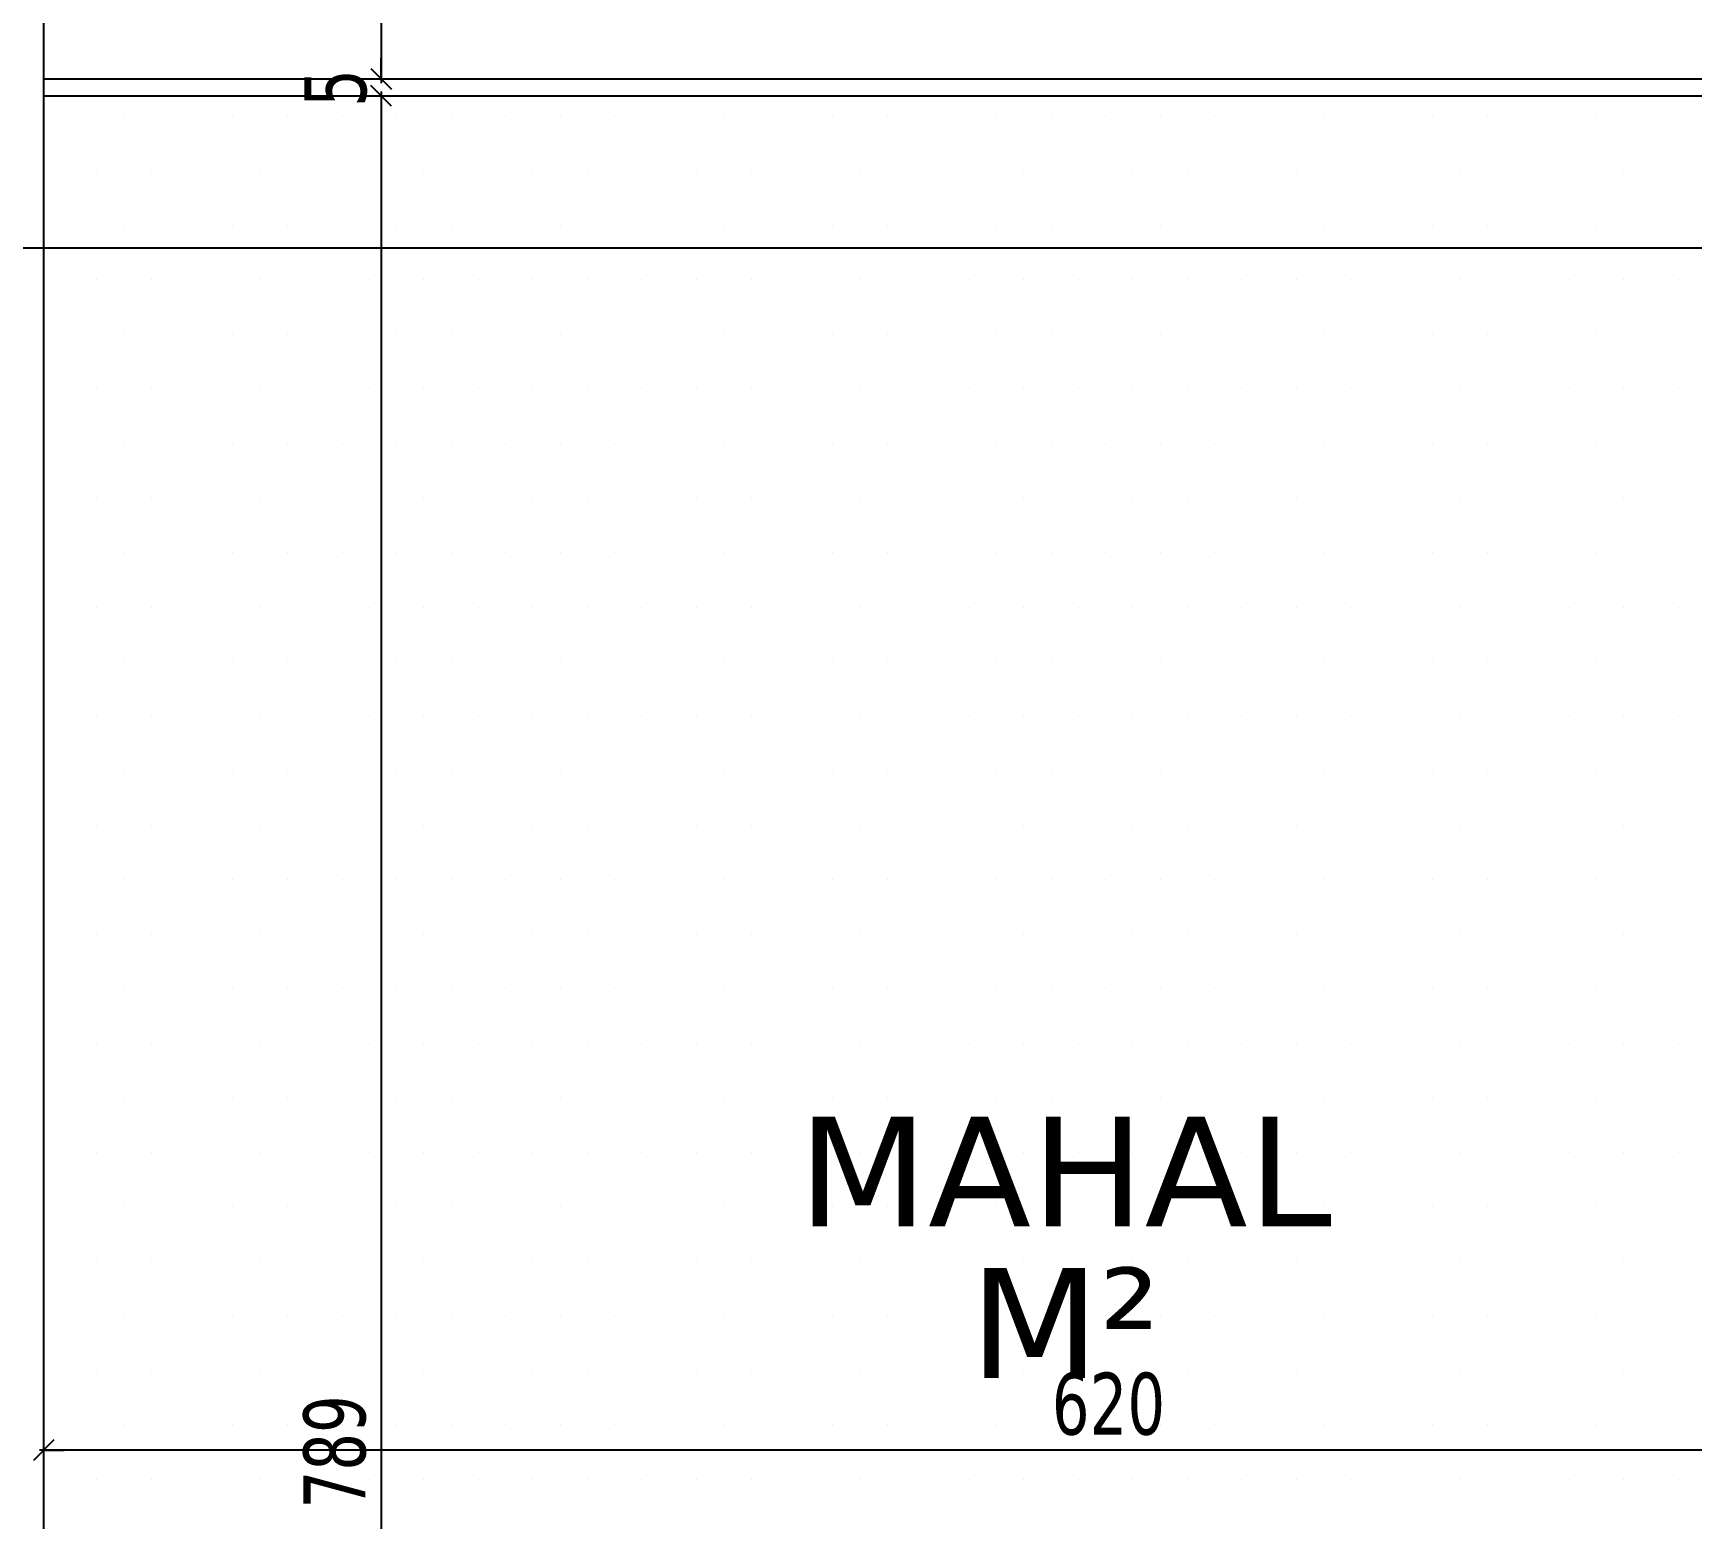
# Model space of a CAD drawing. Header units: millimetres. Extents: x 43168.9 to 43194.6, y -25545.1 to -25543.4.
# Drawn here: x 43173.0023 to 43173.0988, y -25544.1779 to -25544.0914 of the extents above; entities that cross this region are included whole.
import ezdxf
from ezdxf.enums import TextEntityAlignment as Align

# ---------------------------------------------------------------- set-up
doc = ezdxf.new("R2010")
doc.units = ezdxf.units.MM
doc.header["$LTSCALE"] = 200
doc.linetypes.add('DASHDOT2', pattern=[0.5, 0.25, -0.125, 0, -0.125])
for name, color, linetype in [('aks_sgh', 5, 'DASHDOT2'), ('cam_sgh', 1, 'Continuous'), ('duv_sgh', 4, 'Continuous'), ('olcuic_sgh', 183, 'Continuous'), ('tarama-zemin_sgh', 197, 'Continuous')]:
    doc.layers.add(name, color=color, linetype=linetype)
doc.styles.add('dim', font='VERDANA.TTF', dxfattribs={"width": 0.7})
doc.styles.add('text1', font='VERDANA.TTF')

msp = doc.modelspace()

# ---------------------------------------------------------------- linework, layer by layer
at = {"color": 0, "linetype": 'ByBlock', "lineweight": -2}
for p, q in [((43173.021929, -25544.093465), (43173.023129, -25544.094665)), ((43173.021929, -25544.093465), (43173.023129, -25544.094665)), ((43173.023129, -25544.095665), (43173.021929, -25544.094465)), ((43173.023129, -25544.095665), (43173.021929, -25544.094465)), ((43173.00348, -25544.173319), (43173.00228, -25544.174519)), ((43173.00348, -25544.173319), (43173.00228, -25544.174519))]:
    msp.add_line(p, q, dxfattribs=at)
at = {"layer": 'aks_sgh'}
msp.add_line((43173.44688, -25544.103919), (43172.644878, -25544.103919), dxfattribs=at)
at = {"layer": 'cam_sgh'}
for p, q in [((43173.00288, -25544.094065), (43173.126879, -25544.094065)), ((43173.00288, -25544.095065), (43173.126879, -25544.095065))]:
    msp.add_line(p, q, dxfattribs=at)
at = {"layer": 'duv_sgh'}
for p, q in [((43173.00288, -25544.043919), (43173.00288, -25544.095065)), ((43173.00288, -25544.095065), (43173.00288, -25544.252919))]:
    msp.add_line(p, q, dxfattribs=at)
at = {"layer": 'olcuic_sgh'}
for p, q in [((43173.022529, -25544.043669), (43173.022529, -25544.094315)), ((43173.022529, -25544.094065), (43173.022529, -25544.092865)), ((43173.010529, -25544.094065), (43173.023529, -25544.094065)), ((43173.010529, -25544.094065), (43173.023529, -25544.094065)), ((43173.010529, -25544.095065), (43173.023529, -25544.095065)), ((43173.010529, -25544.095065), (43173.023529, -25544.095065)), ((43173.022529, -25544.094815), (43173.022529, -25544.253169)), ((43173.022529, -25544.095065), (43173.022529, -25544.096265)), ((43173.127129, -25544.173919), (43173.00263, -25544.173919)), ((43173.00288, -25544.173919), (43173.00288, -25544.174919)), ((43173.00288, -25544.173919), (43173.00408, -25544.173919)), ((43173.00288, -25544.173919), (43173.00288, -25544.174919))]:
    msp.add_line(p, q, dxfattribs=at)
at = {"layer": 'tarama-zemin_sgh'}
for p, q in [((43173.004375, -25544.09625), (43173.004375, -25544.09625)), ((43173.00755, -25544.09625), (43173.00755, -25544.09625)), ((43173.010725, -25544.09625), (43173.010725, -25544.09625)), ((43173.0139, -25544.09625), (43173.0139, -25544.09625)), ((43173.017075, -25544.09625), (43173.017075, -25544.09625)), ((43173.02025, -25544.09625), (43173.02025, -25544.09625)), ((43173.023425, -25544.09625), (43173.023425, -25544.09625)), ((43173.0266, -25544.09625), (43173.0266, -25544.09625)), ((43173.029775, -25544.09625), (43173.029775, -25544.09625)), ((43173.03295, -25544.09625), (43173.03295, -25544.09625)), ((43173.036125, -25544.09625), (43173.036125, -25544.09625)), ((43173.0393, -25544.09625), (43173.0393, -25544.09625)), ((43173.042475, -25544.09625), (43173.042475, -25544.09625)), ((43173.04565, -25544.09625), (43173.04565, -25544.09625)), ((43173.048825, -25544.09625), (43173.048825, -25544.09625)), ((43173.052, -25544.09625), (43173.052, -25544.09625)), ((43173.055175, -25544.09625), (43173.055175, -25544.09625)), ((43173.05835, -25544.09625), (43173.05835, -25544.09625)), ((43173.061525, -25544.09625), (43173.061525, -25544.09625)), ((43173.0647, -25544.09625), (43173.0647, -25544.09625)), ((43173.067875, -25544.09625), (43173.067875, -25544.09625)), ((43173.07105, -25544.09625), (43173.07105, -25544.09625)), ((43173.074225, -25544.09625), (43173.074225, -25544.09625)), ((43173.0774, -25544.09625), (43173.0774, -25544.09625)), ((43173.080575, -25544.09625), (43173.080575, -25544.09625)), ((43173.08375, -25544.09625), (43173.08375, -25544.09625)), ((43173.086925, -25544.09625), (43173.086925, -25544.09625)), ((43173.0901, -25544.09625), (43173.0901, -25544.09625)), ((43173.093275, -25544.09625), (43173.093275, -25544.09625)), ((43173.09645, -25544.09625), (43173.09645, -25544.09625)), ((43173.005962, -25544.099425), (43173.005962, -25544.099425)), ((43173.009137, -25544.099425), (43173.009137, -25544.099425)), ((43173.012312, -25544.099425), (43173.012312, -25544.099425)), ((43173.015487, -25544.099425), (43173.015487, -25544.099425)), ((43173.018662, -25544.099425), (43173.018662, -25544.099425)), ((43173.021837, -25544.099425), (43173.021837, -25544.099425)), ((43173.025012, -25544.099425), (43173.025012, -25544.099425)), ((43173.028187, -25544.099425), (43173.028187, -25544.099425)), ((43173.031362, -25544.099425), (43173.031362, -25544.099425)), ((43173.034537, -25544.099425), (43173.034537, -25544.099425)), ((43173.037712, -25544.099425), (43173.037712, -25544.099425)), ((43173.040887, -25544.099425), (43173.040887, -25544.099425)), ((43173.044062, -25544.099425), (43173.044062, -25544.099425)), ((43173.047237, -25544.099425), (43173.047237, -25544.099425)), ((43173.050412, -25544.099425), (43173.050412, -25544.099425)), ((43173.053587, -25544.099425), (43173.053587, -25544.099425)), ((43173.056762, -25544.099425), (43173.056762, -25544.099425)), ((43173.059937, -25544.099425), (43173.059937, -25544.099425)), ((43173.063112, -25544.099425), (43173.063112, -25544.099425)), ((43173.066287, -25544.099425), (43173.066287, -25544.099425)), ((43173.069462, -25544.099425), (43173.069462, -25544.099425)), ((43173.072637, -25544.099425), (43173.072637, -25544.099425)), ((43173.075812, -25544.099425), (43173.075812, -25544.099425)), ((43173.078987, -25544.099425), (43173.078987, -25544.099425)), ((43173.082162, -25544.099425), (43173.082162, -25544.099425)), ((43173.085337, -25544.099425), (43173.085337, -25544.099425)), ((43173.088512, -25544.099425), (43173.088512, -25544.099425)), ((43173.091687, -25544.099425), (43173.091687, -25544.099425)), ((43173.094862, -25544.099425), (43173.094862, -25544.099425)), ((43173.098037, -25544.099425), (43173.098037, -25544.099425)), ((43173.004375, -25544.1026), (43173.004375, -25544.1026)), ((43173.00755, -25544.1026), (43173.00755, -25544.1026)), ((43173.010725, -25544.1026), (43173.010725, -25544.1026)), ((43173.0139, -25544.1026), (43173.0139, -25544.1026)), ((43173.017075, -25544.1026), (43173.017075, -25544.1026)), ((43173.02025, -25544.1026), (43173.02025, -25544.1026)), ((43173.023425, -25544.1026), (43173.023425, -25544.1026)), ((43173.0266, -25544.1026), (43173.0266, -25544.1026)), ((43173.029775, -25544.1026), (43173.029775, -25544.1026)), ((43173.03295, -25544.1026), (43173.03295, -25544.1026)), ((43173.036125, -25544.1026), (43173.036125, -25544.1026)), ((43173.0393, -25544.1026), (43173.0393, -25544.1026)), ((43173.042475, -25544.1026), (43173.042475, -25544.1026)), ((43173.04565, -25544.1026), (43173.04565, -25544.1026)), ((43173.048825, -25544.1026), (43173.048825, -25544.1026)), ((43173.052, -25544.1026), (43173.052, -25544.1026)), ((43173.055175, -25544.1026), (43173.055175, -25544.1026)), ((43173.05835, -25544.1026), (43173.05835, -25544.1026)), ((43173.061525, -25544.1026), (43173.061525, -25544.1026)), ((43173.0647, -25544.1026), (43173.0647, -25544.1026)), ((43173.067875, -25544.1026), (43173.067875, -25544.1026)), ((43173.07105, -25544.1026), (43173.07105, -25544.1026)), ((43173.074225, -25544.1026), (43173.074225, -25544.1026)), ((43173.0774, -25544.1026), (43173.0774, -25544.1026)), ((43173.080575, -25544.1026), (43173.080575, -25544.1026)), ((43173.08375, -25544.1026), (43173.08375, -25544.1026)), ((43173.086925, -25544.1026), (43173.086925, -25544.1026)), ((43173.0901, -25544.1026), (43173.0901, -25544.1026)), ((43173.093275, -25544.1026), (43173.093275, -25544.1026)), ((43173.09645, -25544.1026), (43173.09645, -25544.1026)), ((43173.005962, -25544.105775), (43173.005962, -25544.105775)), ((43173.009137, -25544.105775), (43173.009137, -25544.105775)), ((43173.012312, -25544.105775), (43173.012312, -25544.105775)), ((43173.015487, -25544.105775), (43173.015487, -25544.105775)), ((43173.018662, -25544.105775), (43173.018662, -25544.105775)), ((43173.021837, -25544.105775), (43173.021837, -25544.105775)), ((43173.025012, -25544.105775), (43173.025012, -25544.105775)), ((43173.028187, -25544.105775), (43173.028187, -25544.105775)), ((43173.031362, -25544.105775), (43173.031362, -25544.105775)), ((43173.034537, -25544.105775), (43173.034537, -25544.105775)), ((43173.037712, -25544.105775), (43173.037712, -25544.105775)), ((43173.040887, -25544.105775), (43173.040887, -25544.105775)), ((43173.044062, -25544.105775), (43173.044062, -25544.105775)), ((43173.047237, -25544.105775), (43173.047237, -25544.105775)), ((43173.050412, -25544.105775), (43173.050412, -25544.105775)), ((43173.053587, -25544.105775), (43173.053587, -25544.105775)), ((43173.056762, -25544.105775), (43173.056762, -25544.105775)), ((43173.059937, -25544.105775), (43173.059937, -25544.105775)), ((43173.063112, -25544.105775), (43173.063112, -25544.105775)), ((43173.066287, -25544.105775), (43173.066287, -25544.105775)), ((43173.069462, -25544.105775), (43173.069462, -25544.105775)), ((43173.072637, -25544.105775), (43173.072637, -25544.105775)), ((43173.075812, -25544.105775), (43173.075812, -25544.105775)), ((43173.078987, -25544.105775), (43173.078987, -25544.105775)), ((43173.082162, -25544.105775), (43173.082162, -25544.105775)), ((43173.085337, -25544.105775), (43173.085337, -25544.105775)), ((43173.088512, -25544.105775), (43173.088512, -25544.105775)), ((43173.091687, -25544.105775), (43173.091687, -25544.105775)), ((43173.094862, -25544.105775), (43173.094862, -25544.105775)), ((43173.098037, -25544.105775), (43173.098037, -25544.105775)), ((43173.004375, -25544.10895), (43173.004375, -25544.10895)), ((43173.00755, -25544.10895), (43173.00755, -25544.10895)), ((43173.010725, -25544.10895), (43173.010725, -25544.10895)), ((43173.0139, -25544.10895), (43173.0139, -25544.10895)), ((43173.017075, -25544.10895), (43173.017075, -25544.10895)), ((43173.02025, -25544.10895), (43173.02025, -25544.10895)), ((43173.023425, -25544.10895), (43173.023425, -25544.10895)), ((43173.0266, -25544.10895), (43173.0266, -25544.10895)), ((43173.029775, -25544.10895), (43173.029775, -25544.10895)), ((43173.03295, -25544.10895), (43173.03295, -25544.10895)), ((43173.036125, -25544.10895), (43173.036125, -25544.10895)), ((43173.0393, -25544.10895), (43173.0393, -25544.10895)), ((43173.042475, -25544.10895), (43173.042475, -25544.10895)), ((43173.04565, -25544.10895), (43173.04565, -25544.10895)), ((43173.048825, -25544.10895), (43173.048825, -25544.10895)), ((43173.052, -25544.10895), (43173.052, -25544.10895)), ((43173.055175, -25544.10895), (43173.055175, -25544.10895)), ((43173.05835, -25544.10895), (43173.05835, -25544.10895)), ((43173.061525, -25544.10895), (43173.061525, -25544.10895)), ((43173.0647, -25544.10895), (43173.0647, -25544.10895)), ((43173.067875, -25544.10895), (43173.067875, -25544.10895)), ((43173.07105, -25544.10895), (43173.07105, -25544.10895)), ((43173.074225, -25544.10895), (43173.074225, -25544.10895)), ((43173.0774, -25544.10895), (43173.0774, -25544.10895)), ((43173.080575, -25544.10895), (43173.080575, -25544.10895)), ((43173.08375, -25544.10895), (43173.08375, -25544.10895)), ((43173.086925, -25544.10895), (43173.086925, -25544.10895)), ((43173.0901, -25544.10895), (43173.0901, -25544.10895)), ((43173.093275, -25544.10895), (43173.093275, -25544.10895)), ((43173.09645, -25544.10895), (43173.09645, -25544.10895)), ((43173.005962, -25544.112125), (43173.005962, -25544.112125)), ((43173.009137, -25544.112125), (43173.009137, -25544.112125)), ((43173.012312, -25544.112125), (43173.012312, -25544.112125)), ((43173.015487, -25544.112125), (43173.015487, -25544.112125)), ((43173.018662, -25544.112125), (43173.018662, -25544.112125)), ((43173.021837, -25544.112125), (43173.021837, -25544.112125)), ((43173.025012, -25544.112125), (43173.025012, -25544.112125)), ((43173.028187, -25544.112125), (43173.028187, -25544.112125)), ((43173.031362, -25544.112125), (43173.031362, -25544.112125)), ((43173.034537, -25544.112125), (43173.034537, -25544.112125)), ((43173.037712, -25544.112125), (43173.037712, -25544.112125)), ((43173.040887, -25544.112125), (43173.040887, -25544.112125)), ((43173.044062, -25544.112125), (43173.044062, -25544.112125)), ((43173.047237, -25544.112125), (43173.047237, -25544.112125)), ((43173.050412, -25544.112125), (43173.050412, -25544.112125)), ((43173.053587, -25544.112125), (43173.053587, -25544.112125)), ((43173.056762, -25544.112125), (43173.056762, -25544.112125)), ((43173.059937, -25544.112125), (43173.059937, -25544.112125)), ((43173.063112, -25544.112125), (43173.063112, -25544.112125)), ((43173.066287, -25544.112125), (43173.066287, -25544.112125)), ((43173.069462, -25544.112125), (43173.069462, -25544.112125)), ((43173.072637, -25544.112125), (43173.072637, -25544.112125)), ((43173.075812, -25544.112125), (43173.075812, -25544.112125)), ((43173.078987, -25544.112125), (43173.078987, -25544.112125)), ((43173.082162, -25544.112125), (43173.082162, -25544.112125)), ((43173.085337, -25544.112125), (43173.085337, -25544.112125)), ((43173.088512, -25544.112125), (43173.088512, -25544.112125)), ((43173.091687, -25544.112125), (43173.091687, -25544.112125)), ((43173.094862, -25544.112125), (43173.094862, -25544.112125)), ((43173.098037, -25544.112125), (43173.098037, -25544.112125)), ((43173.004375, -25544.1153), (43173.004375, -25544.1153)), ((43173.00755, -25544.1153), (43173.00755, -25544.1153)), ((43173.010725, -25544.1153), (43173.010725, -25544.1153)), ((43173.0139, -25544.1153), (43173.0139, -25544.1153)), ((43173.017075, -25544.1153), (43173.017075, -25544.1153)), ((43173.02025, -25544.1153), (43173.02025, -25544.1153)), ((43173.023425, -25544.1153), (43173.023425, -25544.1153)), ((43173.0266, -25544.1153), (43173.0266, -25544.1153)), ((43173.029775, -25544.1153), (43173.029775, -25544.1153)), ((43173.03295, -25544.1153), (43173.03295, -25544.1153)), ((43173.036125, -25544.1153), (43173.036125, -25544.1153)), ((43173.0393, -25544.1153), (43173.0393, -25544.1153)), ((43173.042475, -25544.1153), (43173.042475, -25544.1153)), ((43173.04565, -25544.1153), (43173.04565, -25544.1153)), ((43173.048825, -25544.1153), (43173.048825, -25544.1153)), ((43173.052, -25544.1153), (43173.052, -25544.1153)), ((43173.055175, -25544.1153), (43173.055175, -25544.1153)), ((43173.05835, -25544.1153), (43173.05835, -25544.1153)), ((43173.061525, -25544.1153), (43173.061525, -25544.1153)), ((43173.0647, -25544.1153), (43173.0647, -25544.1153)), ((43173.067875, -25544.1153), (43173.067875, -25544.1153)), ((43173.07105, -25544.1153), (43173.07105, -25544.1153)), ((43173.074225, -25544.1153), (43173.074225, -25544.1153)), ((43173.0774, -25544.1153), (43173.0774, -25544.1153)), ((43173.080575, -25544.1153), (43173.080575, -25544.1153)), ((43173.08375, -25544.1153), (43173.08375, -25544.1153)), ((43173.086925, -25544.1153), (43173.086925, -25544.1153)), ((43173.0901, -25544.1153), (43173.0901, -25544.1153)), ((43173.093275, -25544.1153), (43173.093275, -25544.1153)), ((43173.09645, -25544.1153), (43173.09645, -25544.1153)), ((43173.005962, -25544.118475), (43173.005962, -25544.118475)), ((43173.009137, -25544.118475), (43173.009137, -25544.118475)), ((43173.012312, -25544.118475), (43173.012312, -25544.118475)), ((43173.015487, -25544.118475), (43173.015487, -25544.118475)), ((43173.018662, -25544.118475), (43173.018662, -25544.118475)), ((43173.021837, -25544.118475), (43173.021837, -25544.118475)), ((43173.025012, -25544.118475), (43173.025012, -25544.118475)), ((43173.028187, -25544.118475), (43173.028187, -25544.118475)), ((43173.031362, -25544.118475), (43173.031362, -25544.118475)), ((43173.034537, -25544.118475), (43173.034537, -25544.118475)), ((43173.037712, -25544.118475), (43173.037712, -25544.118475)), ((43173.040887, -25544.118475), (43173.040887, -25544.118475)), ((43173.044062, -25544.118475), (43173.044062, -25544.118475)), ((43173.047237, -25544.118475), (43173.047237, -25544.118475)), ((43173.050412, -25544.118475), (43173.050412, -25544.118475)), ((43173.053587, -25544.118475), (43173.053587, -25544.118475)), ((43173.056762, -25544.118475), (43173.056762, -25544.118475)), ((43173.059937, -25544.118475), (43173.059937, -25544.118475)), ((43173.063112, -25544.118475), (43173.063112, -25544.118475)), ((43173.066287, -25544.118475), (43173.066287, -25544.118475)), ((43173.069462, -25544.118475), (43173.069462, -25544.118475)), ((43173.072637, -25544.118475), (43173.072637, -25544.118475)), ((43173.075812, -25544.118475), (43173.075812, -25544.118475)), ((43173.078987, -25544.118475), (43173.078987, -25544.118475)), ((43173.082162, -25544.118475), (43173.082162, -25544.118475)), ((43173.085337, -25544.118475), (43173.085337, -25544.118475)), ((43173.088512, -25544.118475), (43173.088512, -25544.118475)), ((43173.091687, -25544.118475), (43173.091687, -25544.118475)), ((43173.094862, -25544.118475), (43173.094862, -25544.118475)), ((43173.098037, -25544.118475), (43173.098037, -25544.118475)), ((43173.004375, -25544.12165), (43173.004375, -25544.12165)), ((43173.00755, -25544.12165), (43173.00755, -25544.12165)), ((43173.010725, -25544.12165), (43173.010725, -25544.12165)), ((43173.0139, -25544.12165), (43173.0139, -25544.12165)), ((43173.017075, -25544.12165), (43173.017075, -25544.12165)), ((43173.02025, -25544.12165), (43173.02025, -25544.12165)), ((43173.023425, -25544.12165), (43173.023425, -25544.12165)), ((43173.0266, -25544.12165), (43173.0266, -25544.12165)), ((43173.029775, -25544.12165), (43173.029775, -25544.12165)), ((43173.03295, -25544.12165), (43173.03295, -25544.12165)), ((43173.036125, -25544.12165), (43173.036125, -25544.12165)), ((43173.0393, -25544.12165), (43173.0393, -25544.12165)), ((43173.042475, -25544.12165), (43173.042475, -25544.12165)), ((43173.04565, -25544.12165), (43173.04565, -25544.12165)), ((43173.048825, -25544.12165), (43173.048825, -25544.12165)), ((43173.052, -25544.12165), (43173.052, -25544.12165)), ((43173.055175, -25544.12165), (43173.055175, -25544.12165)), ((43173.05835, -25544.12165), (43173.05835, -25544.12165)), ((43173.061525, -25544.12165), (43173.061525, -25544.12165)), ((43173.0647, -25544.12165), (43173.0647, -25544.12165)), ((43173.067875, -25544.12165), (43173.067875, -25544.12165)), ((43173.07105, -25544.12165), (43173.07105, -25544.12165)), ((43173.074225, -25544.12165), (43173.074225, -25544.12165)), ((43173.0774, -25544.12165), (43173.0774, -25544.12165)), ((43173.080575, -25544.12165), (43173.080575, -25544.12165)), ((43173.08375, -25544.12165), (43173.08375, -25544.12165)), ((43173.086925, -25544.12165), (43173.086925, -25544.12165)), ((43173.0901, -25544.12165), (43173.0901, -25544.12165)), ((43173.093275, -25544.12165), (43173.093275, -25544.12165)), ((43173.09645, -25544.12165), (43173.09645, -25544.12165)), ((43173.005962, -25544.124825), (43173.005962, -25544.124825)), ((43173.009137, -25544.124825), (43173.009137, -25544.124825)), ((43173.012312, -25544.124825), (43173.012312, -25544.124825)), ((43173.015487, -25544.124825), (43173.015487, -25544.124825)), ((43173.018662, -25544.124825), (43173.018662, -25544.124825)), ((43173.021837, -25544.124825), (43173.021837, -25544.124825)), ((43173.025012, -25544.124825), (43173.025012, -25544.124825)), ((43173.028187, -25544.124825), (43173.028187, -25544.124825)), ((43173.031362, -25544.124825), (43173.031362, -25544.124825)), ((43173.034537, -25544.124825), (43173.034537, -25544.124825)), ((43173.037712, -25544.124825), (43173.037712, -25544.124825)), ((43173.040887, -25544.124825), (43173.040887, -25544.124825)), ((43173.044062, -25544.124825), (43173.044062, -25544.124825)), ((43173.047237, -25544.124825), (43173.047237, -25544.124825)), ((43173.050412, -25544.124825), (43173.050412, -25544.124825)), ((43173.053587, -25544.124825), (43173.053587, -25544.124825)), ((43173.056762, -25544.124825), (43173.056762, -25544.124825)), ((43173.059937, -25544.124825), (43173.059937, -25544.124825)), ((43173.063112, -25544.124825), (43173.063112, -25544.124825)), ((43173.066287, -25544.124825), (43173.066287, -25544.124825)), ((43173.069462, -25544.124825), (43173.069462, -25544.124825)), ((43173.072637, -25544.124825), (43173.072637, -25544.124825)), ((43173.075812, -25544.124825), (43173.075812, -25544.124825)), ((43173.078987, -25544.124825), (43173.078987, -25544.124825)), ((43173.082162, -25544.124825), (43173.082162, -25544.124825)), ((43173.085337, -25544.124825), (43173.085337, -25544.124825)), ((43173.088512, -25544.124825), (43173.088512, -25544.124825)), ((43173.091687, -25544.124825), (43173.091687, -25544.124825)), ((43173.094862, -25544.124825), (43173.094862, -25544.124825)), ((43173.098037, -25544.124825), (43173.098037, -25544.124825)), ((43173.004375, -25544.128), (43173.004375, -25544.128)), ((43173.00755, -25544.128), (43173.00755, -25544.128)), ((43173.010725, -25544.128), (43173.010725, -25544.128)), ((43173.0139, -25544.128), (43173.0139, -25544.128)), ((43173.017075, -25544.128), (43173.017075, -25544.128)), ((43173.02025, -25544.128), (43173.02025, -25544.128)), ((43173.023425, -25544.128), (43173.023425, -25544.128)), ((43173.0266, -25544.128), (43173.0266, -25544.128)), ((43173.029775, -25544.128), (43173.029775, -25544.128)), ((43173.03295, -25544.128), (43173.03295, -25544.128)), ((43173.036125, -25544.128), (43173.036125, -25544.128)), ((43173.0393, -25544.128), (43173.0393, -25544.128)), ((43173.042475, -25544.128), (43173.042475, -25544.128)), ((43173.04565, -25544.128), (43173.04565, -25544.128)), ((43173.048825, -25544.128), (43173.048825, -25544.128)), ((43173.052, -25544.128), (43173.052, -25544.128)), ((43173.055175, -25544.128), (43173.055175, -25544.128)), ((43173.05835, -25544.128), (43173.05835, -25544.128)), ((43173.061525, -25544.128), (43173.061525, -25544.128)), ((43173.0647, -25544.128), (43173.0647, -25544.128)), ((43173.067875, -25544.128), (43173.067875, -25544.128)), ((43173.07105, -25544.128), (43173.07105, -25544.128)), ((43173.074225, -25544.128), (43173.074225, -25544.128)), ((43173.0774, -25544.128), (43173.0774, -25544.128)), ((43173.080575, -25544.128), (43173.080575, -25544.128)), ((43173.08375, -25544.128), (43173.08375, -25544.128)), ((43173.086925, -25544.128), (43173.086925, -25544.128)), ((43173.0901, -25544.128), (43173.0901, -25544.128)), ((43173.093275, -25544.128), (43173.093275, -25544.128)), ((43173.09645, -25544.128), (43173.09645, -25544.128)), ((43173.005962, -25544.131175), (43173.005962, -25544.131175)), ((43173.009137, -25544.131175), (43173.009137, -25544.131175)), ((43173.012312, -25544.131175), (43173.012312, -25544.131175)), ((43173.015487, -25544.131175), (43173.015487, -25544.131175)), ((43173.018662, -25544.131175), (43173.018662, -25544.131175)), ((43173.021837, -25544.131175), (43173.021837, -25544.131175)), ((43173.025012, -25544.131175), (43173.025012, -25544.131175)), ((43173.028187, -25544.131175), (43173.028187, -25544.131175)), ((43173.031362, -25544.131175), (43173.031362, -25544.131175)), ((43173.034537, -25544.131175), (43173.034537, -25544.131175)), ((43173.037712, -25544.131175), (43173.037712, -25544.131175)), ((43173.040887, -25544.131175), (43173.040887, -25544.131175)), ((43173.044062, -25544.131175), (43173.044062, -25544.131175)), ((43173.047237, -25544.131175), (43173.047237, -25544.131175)), ((43173.050412, -25544.131175), (43173.050412, -25544.131175)), ((43173.053587, -25544.131175), (43173.053587, -25544.131175)), ((43173.056762, -25544.131175), (43173.056762, -25544.131175)), ((43173.059937, -25544.131175), (43173.059937, -25544.131175)), ((43173.063112, -25544.131175), (43173.063112, -25544.131175)), ((43173.066287, -25544.131175), (43173.066287, -25544.131175)), ((43173.069462, -25544.131175), (43173.069462, -25544.131175)), ((43173.072637, -25544.131175), (43173.072637, -25544.131175)), ((43173.075812, -25544.131175), (43173.075812, -25544.131175)), ((43173.078987, -25544.131175), (43173.078987, -25544.131175)), ((43173.082162, -25544.131175), (43173.082162, -25544.131175)), ((43173.085337, -25544.131175), (43173.085337, -25544.131175)), ((43173.088512, -25544.131175), (43173.088512, -25544.131175)), ((43173.091687, -25544.131175), (43173.091687, -25544.131175)), ((43173.094862, -25544.131175), (43173.094862, -25544.131175)), ((43173.098037, -25544.131175), (43173.098037, -25544.131175)), ((43173.004375, -25544.13435), (43173.004375, -25544.13435)), ((43173.00755, -25544.13435), (43173.00755, -25544.13435)), ((43173.010725, -25544.13435), (43173.010725, -25544.13435)), ((43173.0139, -25544.13435), (43173.0139, -25544.13435)), ((43173.017075, -25544.13435), (43173.017075, -25544.13435)), ((43173.02025, -25544.13435), (43173.02025, -25544.13435)), ((43173.023425, -25544.13435), (43173.023425, -25544.13435)), ((43173.0266, -25544.13435), (43173.0266, -25544.13435)), ((43173.029775, -25544.13435), (43173.029775, -25544.13435)), ((43173.03295, -25544.13435), (43173.03295, -25544.13435)), ((43173.036125, -25544.13435), (43173.036125, -25544.13435)), ((43173.0393, -25544.13435), (43173.0393, -25544.13435)), ((43173.042475, -25544.13435), (43173.042475, -25544.13435)), ((43173.04565, -25544.13435), (43173.04565, -25544.13435)), ((43173.048825, -25544.13435), (43173.048825, -25544.13435)), ((43173.052, -25544.13435), (43173.052, -25544.13435)), ((43173.055175, -25544.13435), (43173.055175, -25544.13435)), ((43173.05835, -25544.13435), (43173.05835, -25544.13435)), ((43173.061525, -25544.13435), (43173.061525, -25544.13435)), ((43173.0647, -25544.13435), (43173.0647, -25544.13435)), ((43173.067875, -25544.13435), (43173.067875, -25544.13435)), ((43173.07105, -25544.13435), (43173.07105, -25544.13435)), ((43173.074225, -25544.13435), (43173.074225, -25544.13435)), ((43173.0774, -25544.13435), (43173.0774, -25544.13435)), ((43173.080575, -25544.13435), (43173.080575, -25544.13435)), ((43173.08375, -25544.13435), (43173.08375, -25544.13435)), ((43173.086925, -25544.13435), (43173.086925, -25544.13435)), ((43173.0901, -25544.13435), (43173.0901, -25544.13435)), ((43173.093275, -25544.13435), (43173.093275, -25544.13435)), ((43173.09645, -25544.13435), (43173.09645, -25544.13435)), ((43173.005962, -25544.137525), (43173.005962, -25544.137525)), ((43173.009137, -25544.137525), (43173.009137, -25544.137525)), ((43173.012312, -25544.137525), (43173.012312, -25544.137525)), ((43173.015487, -25544.137525), (43173.015487, -25544.137525)), ((43173.018662, -25544.137525), (43173.018662, -25544.137525)), ((43173.021837, -25544.137525), (43173.021837, -25544.137525)), ((43173.025012, -25544.137525), (43173.025012, -25544.137525)), ((43173.028187, -25544.137525), (43173.028187, -25544.137525)), ((43173.031362, -25544.137525), (43173.031362, -25544.137525)), ((43173.034537, -25544.137525), (43173.034537, -25544.137525)), ((43173.037712, -25544.137525), (43173.037712, -25544.137525)), ((43173.040887, -25544.137525), (43173.040887, -25544.137525)), ((43173.044062, -25544.137525), (43173.044062, -25544.137525)), ((43173.047237, -25544.137525), (43173.047237, -25544.137525)), ((43173.050412, -25544.137525), (43173.050412, -25544.137525)), ((43173.053587, -25544.137525), (43173.053587, -25544.137525)), ((43173.056762, -25544.137525), (43173.056762, -25544.137525)), ((43173.059937, -25544.137525), (43173.059937, -25544.137525)), ((43173.063112, -25544.137525), (43173.063112, -25544.137525)), ((43173.066287, -25544.137525), (43173.066287, -25544.137525)), ((43173.069462, -25544.137525), (43173.069462, -25544.137525)), ((43173.072637, -25544.137525), (43173.072637, -25544.137525)), ((43173.075812, -25544.137525), (43173.075812, -25544.137525)), ((43173.078987, -25544.137525), (43173.078987, -25544.137525)), ((43173.082162, -25544.137525), (43173.082162, -25544.137525)), ((43173.085337, -25544.137525), (43173.085337, -25544.137525)), ((43173.088512, -25544.137525), (43173.088512, -25544.137525)), ((43173.091687, -25544.137525), (43173.091687, -25544.137525)), ((43173.094862, -25544.137525), (43173.094862, -25544.137525)), ((43173.098037, -25544.137525), (43173.098037, -25544.137525)), ((43173.004375, -25544.1407), (43173.004375, -25544.1407)), ((43173.00755, -25544.1407), (43173.00755, -25544.1407)), ((43173.010725, -25544.1407), (43173.010725, -25544.1407)), ((43173.0139, -25544.1407), (43173.0139, -25544.1407)), ((43173.017075, -25544.1407), (43173.017075, -25544.1407)), ((43173.02025, -25544.1407), (43173.02025, -25544.1407)), ((43173.023425, -25544.1407), (43173.023425, -25544.1407)), ((43173.0266, -25544.1407), (43173.0266, -25544.1407)), ((43173.029775, -25544.1407), (43173.029775, -25544.1407)), ((43173.03295, -25544.1407), (43173.03295, -25544.1407)), ((43173.036125, -25544.1407), (43173.036125, -25544.1407)), ((43173.0393, -25544.1407), (43173.0393, -25544.1407)), ((43173.042475, -25544.1407), (43173.042475, -25544.1407)), ((43173.04565, -25544.1407), (43173.04565, -25544.1407)), ((43173.048825, -25544.1407), (43173.048825, -25544.1407)), ((43173.052, -25544.1407), (43173.052, -25544.1407)), ((43173.055175, -25544.1407), (43173.055175, -25544.1407)), ((43173.05835, -25544.1407), (43173.05835, -25544.1407)), ((43173.061525, -25544.1407), (43173.061525, -25544.1407)), ((43173.0647, -25544.1407), (43173.0647, -25544.1407)), ((43173.067875, -25544.1407), (43173.067875, -25544.1407)), ((43173.07105, -25544.1407), (43173.07105, -25544.1407)), ((43173.074225, -25544.1407), (43173.074225, -25544.1407)), ((43173.0774, -25544.1407), (43173.0774, -25544.1407)), ((43173.080575, -25544.1407), (43173.080575, -25544.1407)), ((43173.08375, -25544.1407), (43173.08375, -25544.1407)), ((43173.086925, -25544.1407), (43173.086925, -25544.1407)), ((43173.0901, -25544.1407), (43173.0901, -25544.1407)), ((43173.093275, -25544.1407), (43173.093275, -25544.1407)), ((43173.09645, -25544.1407), (43173.09645, -25544.1407)), ((43173.005962, -25544.143875), (43173.005962, -25544.143875)), ((43173.009137, -25544.143875), (43173.009137, -25544.143875)), ((43173.012312, -25544.143875), (43173.012312, -25544.143875)), ((43173.015487, -25544.143875), (43173.015487, -25544.143875)), ((43173.018662, -25544.143875), (43173.018662, -25544.143875)), ((43173.021837, -25544.143875), (43173.021837, -25544.143875)), ((43173.025012, -25544.143875), (43173.025012, -25544.143875)), ((43173.028187, -25544.143875), (43173.028187, -25544.143875)), ((43173.031362, -25544.143875), (43173.031362, -25544.143875)), ((43173.034537, -25544.143875), (43173.034537, -25544.143875)), ((43173.037712, -25544.143875), (43173.037712, -25544.143875)), ((43173.040887, -25544.143875), (43173.040887, -25544.143875)), ((43173.044062, -25544.143875), (43173.044062, -25544.143875)), ((43173.047237, -25544.143875), (43173.047237, -25544.143875)), ((43173.050412, -25544.143875), (43173.050412, -25544.143875)), ((43173.053587, -25544.143875), (43173.053587, -25544.143875)), ((43173.056762, -25544.143875), (43173.056762, -25544.143875)), ((43173.059937, -25544.143875), (43173.059937, -25544.143875)), ((43173.063112, -25544.143875), (43173.063112, -25544.143875)), ((43173.066287, -25544.143875), (43173.066287, -25544.143875)), ((43173.069462, -25544.143875), (43173.069462, -25544.143875)), ((43173.072637, -25544.143875), (43173.072637, -25544.143875)), ((43173.075812, -25544.143875), (43173.075812, -25544.143875)), ((43173.078987, -25544.143875), (43173.078987, -25544.143875)), ((43173.082162, -25544.143875), (43173.082162, -25544.143875)), ((43173.085337, -25544.143875), (43173.085337, -25544.143875)), ((43173.088512, -25544.143875), (43173.088512, -25544.143875)), ((43173.091687, -25544.143875), (43173.091687, -25544.143875)), ((43173.094862, -25544.143875), (43173.094862, -25544.143875)), ((43173.098037, -25544.143875), (43173.098037, -25544.143875)), ((43173.004375, -25544.14705), (43173.004375, -25544.14705)), ((43173.00755, -25544.14705), (43173.00755, -25544.14705)), ((43173.010725, -25544.14705), (43173.010725, -25544.14705)), ((43173.0139, -25544.14705), (43173.0139, -25544.14705)), ((43173.017075, -25544.14705), (43173.017075, -25544.14705)), ((43173.02025, -25544.14705), (43173.02025, -25544.14705)), ((43173.023425, -25544.14705), (43173.023425, -25544.14705)), ((43173.0266, -25544.14705), (43173.0266, -25544.14705)), ((43173.029775, -25544.14705), (43173.029775, -25544.14705)), ((43173.03295, -25544.14705), (43173.03295, -25544.14705)), ((43173.036125, -25544.14705), (43173.036125, -25544.14705)), ((43173.0393, -25544.14705), (43173.0393, -25544.14705)), ((43173.042475, -25544.14705), (43173.042475, -25544.14705)), ((43173.04565, -25544.14705), (43173.04565, -25544.14705)), ((43173.048825, -25544.14705), (43173.048825, -25544.14705)), ((43173.052, -25544.14705), (43173.052, -25544.14705)), ((43173.055175, -25544.14705), (43173.055175, -25544.14705)), ((43173.05835, -25544.14705), (43173.05835, -25544.14705)), ((43173.061525, -25544.14705), (43173.061525, -25544.14705)), ((43173.0647, -25544.14705), (43173.0647, -25544.14705)), ((43173.067875, -25544.14705), (43173.067875, -25544.14705)), ((43173.07105, -25544.14705), (43173.07105, -25544.14705)), ((43173.074225, -25544.14705), (43173.074225, -25544.14705)), ((43173.0774, -25544.14705), (43173.0774, -25544.14705)), ((43173.080575, -25544.14705), (43173.080575, -25544.14705)), ((43173.08375, -25544.14705), (43173.08375, -25544.14705)), ((43173.086925, -25544.14705), (43173.086925, -25544.14705)), ((43173.0901, -25544.14705), (43173.0901, -25544.14705)), ((43173.093275, -25544.14705), (43173.093275, -25544.14705)), ((43173.09645, -25544.14705), (43173.09645, -25544.14705)), ((43173.005962, -25544.150225), (43173.005962, -25544.150225)), ((43173.009137, -25544.150225), (43173.009137, -25544.150225)), ((43173.012312, -25544.150225), (43173.012312, -25544.150225)), ((43173.015487, -25544.150225), (43173.015487, -25544.150225)), ((43173.018662, -25544.150225), (43173.018662, -25544.150225)), ((43173.021837, -25544.150225), (43173.021837, -25544.150225)), ((43173.025012, -25544.150225), (43173.025012, -25544.150225)), ((43173.028187, -25544.150225), (43173.028187, -25544.150225)), ((43173.031362, -25544.150225), (43173.031362, -25544.150225)), ((43173.034537, -25544.150225), (43173.034537, -25544.150225)), ((43173.037712, -25544.150225), (43173.037712, -25544.150225)), ((43173.040887, -25544.150225), (43173.040887, -25544.150225)), ((43173.044062, -25544.150225), (43173.044062, -25544.150225)), ((43173.047237, -25544.150225), (43173.047237, -25544.150225)), ((43173.050412, -25544.150225), (43173.050412, -25544.150225)), ((43173.053587, -25544.150225), (43173.053587, -25544.150225)), ((43173.056762, -25544.150225), (43173.056762, -25544.150225)), ((43173.059937, -25544.150225), (43173.059937, -25544.150225)), ((43173.063112, -25544.150225), (43173.063112, -25544.150225)), ((43173.066287, -25544.150225), (43173.066287, -25544.150225)), ((43173.069462, -25544.150225), (43173.069462, -25544.150225)), ((43173.072637, -25544.150225), (43173.072637, -25544.150225)), ((43173.075812, -25544.150225), (43173.075812, -25544.150225)), ((43173.078987, -25544.150225), (43173.078987, -25544.150225)), ((43173.082162, -25544.150225), (43173.082162, -25544.150225)), ((43173.085337, -25544.150225), (43173.085337, -25544.150225)), ((43173.088512, -25544.150225), (43173.088512, -25544.150225)), ((43173.091687, -25544.150225), (43173.091687, -25544.150225)), ((43173.094862, -25544.150225), (43173.094862, -25544.150225)), ((43173.098037, -25544.150225), (43173.098037, -25544.150225)), ((43173.004375, -25544.1534), (43173.004375, -25544.1534)), ((43173.00755, -25544.1534), (43173.00755, -25544.1534)), ((43173.010725, -25544.1534), (43173.010725, -25544.1534)), ((43173.0139, -25544.1534), (43173.0139, -25544.1534)), ((43173.017075, -25544.1534), (43173.017075, -25544.1534)), ((43173.02025, -25544.1534), (43173.02025, -25544.1534)), ((43173.023425, -25544.1534), (43173.023425, -25544.1534)), ((43173.0266, -25544.1534), (43173.0266, -25544.1534)), ((43173.029775, -25544.1534), (43173.029775, -25544.1534)), ((43173.03295, -25544.1534), (43173.03295, -25544.1534)), ((43173.036125, -25544.1534), (43173.036125, -25544.1534)), ((43173.0393, -25544.1534), (43173.0393, -25544.1534)), ((43173.042475, -25544.1534), (43173.042475, -25544.1534)), ((43173.04565, -25544.1534), (43173.04565, -25544.1534)), ((43173.048825, -25544.1534), (43173.048825, -25544.1534)), ((43173.052, -25544.1534), (43173.052, -25544.1534)), ((43173.055175, -25544.1534), (43173.055175, -25544.1534)), ((43173.05835, -25544.1534), (43173.05835, -25544.1534)), ((43173.061525, -25544.1534), (43173.061525, -25544.1534)), ((43173.0647, -25544.1534), (43173.0647, -25544.1534)), ((43173.067875, -25544.1534), (43173.067875, -25544.1534)), ((43173.07105, -25544.1534), (43173.07105, -25544.1534)), ((43173.074225, -25544.1534), (43173.074225, -25544.1534)), ((43173.0774, -25544.1534), (43173.0774, -25544.1534)), ((43173.080575, -25544.1534), (43173.080575, -25544.1534)), ((43173.08375, -25544.1534), (43173.08375, -25544.1534)), ((43173.086925, -25544.1534), (43173.086925, -25544.1534)), ((43173.0901, -25544.1534), (43173.0901, -25544.1534)), ((43173.093275, -25544.1534), (43173.093275, -25544.1534)), ((43173.09645, -25544.1534), (43173.09645, -25544.1534)), ((43173.005962, -25544.156575), (43173.005962, -25544.156575)), ((43173.009137, -25544.156575), (43173.009137, -25544.156575)), ((43173.012312, -25544.156575), (43173.012312, -25544.156575)), ((43173.015487, -25544.156575), (43173.015487, -25544.156575)), ((43173.018662, -25544.156575), (43173.018662, -25544.156575)), ((43173.021837, -25544.156575), (43173.021837, -25544.156575)), ((43173.025012, -25544.156575), (43173.025012, -25544.156575)), ((43173.028187, -25544.156575), (43173.028187, -25544.156575)), ((43173.031362, -25544.156575), (43173.031362, -25544.156575)), ((43173.034537, -25544.156575), (43173.034537, -25544.156575)), ((43173.037712, -25544.156575), (43173.037712, -25544.156575)), ((43173.040887, -25544.156575), (43173.040887, -25544.156575)), ((43173.044062, -25544.156575), (43173.044062, -25544.156575)), ((43173.047237, -25544.156575), (43173.047237, -25544.156575)), ((43173.050412, -25544.156575), (43173.050412, -25544.156575)), ((43173.053587, -25544.156575), (43173.053587, -25544.156575)), ((43173.056762, -25544.156575), (43173.056762, -25544.156575)), ((43173.059937, -25544.156575), (43173.059937, -25544.156575)), ((43173.063112, -25544.156575), (43173.063112, -25544.156575)), ((43173.066287, -25544.156575), (43173.066287, -25544.156575)), ((43173.069462, -25544.156575), (43173.069462, -25544.156575)), ((43173.072637, -25544.156575), (43173.072637, -25544.156575)), ((43173.075812, -25544.156575), (43173.075812, -25544.156575)), ((43173.078987, -25544.156575), (43173.078987, -25544.156575)), ((43173.082162, -25544.156575), (43173.082162, -25544.156575)), ((43173.085337, -25544.156575), (43173.085337, -25544.156575)), ((43173.088512, -25544.156575), (43173.088512, -25544.156575)), ((43173.091687, -25544.156575), (43173.091687, -25544.156575)), ((43173.094862, -25544.156575), (43173.094862, -25544.156575)), ((43173.098037, -25544.156575), (43173.098037, -25544.156575)), ((43173.004375, -25544.15975), (43173.004375, -25544.15975)), ((43173.00755, -25544.15975), (43173.00755, -25544.15975)), ((43173.010725, -25544.15975), (43173.010725, -25544.15975)), ((43173.0139, -25544.15975), (43173.0139, -25544.15975)), ((43173.017075, -25544.15975), (43173.017075, -25544.15975)), ((43173.02025, -25544.15975), (43173.02025, -25544.15975)), ((43173.023425, -25544.15975), (43173.023425, -25544.15975)), ((43173.0266, -25544.15975), (43173.0266, -25544.15975)), ((43173.029775, -25544.15975), (43173.029775, -25544.15975)), ((43173.03295, -25544.15975), (43173.03295, -25544.15975)), ((43173.036125, -25544.15975), (43173.036125, -25544.15975)), ((43173.0393, -25544.15975), (43173.0393, -25544.15975)), ((43173.042475, -25544.15975), (43173.042475, -25544.15975)), ((43173.04565, -25544.15975), (43173.04565, -25544.15975)), ((43173.048825, -25544.15975), (43173.048825, -25544.15975)), ((43173.052, -25544.15975), (43173.052, -25544.15975)), ((43173.055175, -25544.15975), (43173.055175, -25544.15975)), ((43173.05835, -25544.15975), (43173.05835, -25544.15975)), ((43173.061525, -25544.15975), (43173.061525, -25544.15975)), ((43173.0647, -25544.15975), (43173.0647, -25544.15975)), ((43173.067875, -25544.15975), (43173.067875, -25544.15975)), ((43173.07105, -25544.15975), (43173.07105, -25544.15975)), ((43173.074225, -25544.15975), (43173.074225, -25544.15975)), ((43173.0774, -25544.15975), (43173.0774, -25544.15975)), ((43173.080575, -25544.15975), (43173.080575, -25544.15975)), ((43173.08375, -25544.15975), (43173.08375, -25544.15975)), ((43173.086925, -25544.15975), (43173.086925, -25544.15975)), ((43173.0901, -25544.15975), (43173.0901, -25544.15975)), ((43173.093275, -25544.15975), (43173.093275, -25544.15975)), ((43173.09645, -25544.15975), (43173.09645, -25544.15975)), ((43173.005962, -25544.162925), (43173.005962, -25544.162925)), ((43173.009137, -25544.162925), (43173.009137, -25544.162925)), ((43173.012312, -25544.162925), (43173.012312, -25544.162925)), ((43173.015487, -25544.162925), (43173.015487, -25544.162925)), ((43173.018662, -25544.162925), (43173.018662, -25544.162925)), ((43173.021837, -25544.162925), (43173.021837, -25544.162925)), ((43173.025012, -25544.162925), (43173.025012, -25544.162925)), ((43173.028187, -25544.162925), (43173.028187, -25544.162925)), ((43173.031362, -25544.162925), (43173.031362, -25544.162925)), ((43173.034537, -25544.162925), (43173.034537, -25544.162925)), ((43173.037712, -25544.162925), (43173.037712, -25544.162925)), ((43173.040887, -25544.162925), (43173.040887, -25544.162925)), ((43173.044062, -25544.162925), (43173.044062, -25544.162925)), ((43173.047237, -25544.162925), (43173.047237, -25544.162925)), ((43173.050412, -25544.162925), (43173.050412, -25544.162925)), ((43173.053587, -25544.162925), (43173.053587, -25544.162925)), ((43173.056762, -25544.162925), (43173.056762, -25544.162925)), ((43173.059937, -25544.162925), (43173.059937, -25544.162925)), ((43173.063112, -25544.162925), (43173.063112, -25544.162925)), ((43173.066287, -25544.162925), (43173.066287, -25544.162925)), ((43173.069462, -25544.162925), (43173.069462, -25544.162925)), ((43173.072637, -25544.162925), (43173.072637, -25544.162925)), ((43173.075812, -25544.162925), (43173.075812, -25544.162925)), ((43173.078987, -25544.162925), (43173.078987, -25544.162925)), ((43173.082162, -25544.162925), (43173.082162, -25544.162925)), ((43173.085337, -25544.162925), (43173.085337, -25544.162925)), ((43173.088512, -25544.162925), (43173.088512, -25544.162925)), ((43173.091687, -25544.162925), (43173.091687, -25544.162925)), ((43173.094862, -25544.162925), (43173.094862, -25544.162925)), ((43173.098037, -25544.162925), (43173.098037, -25544.162925)), ((43173.004375, -25544.1661), (43173.004375, -25544.1661)), ((43173.00755, -25544.1661), (43173.00755, -25544.1661)), ((43173.010725, -25544.1661), (43173.010725, -25544.1661)), ((43173.0139, -25544.1661), (43173.0139, -25544.1661)), ((43173.017075, -25544.1661), (43173.017075, -25544.1661)), ((43173.02025, -25544.1661), (43173.02025, -25544.1661)), ((43173.023425, -25544.1661), (43173.023425, -25544.1661)), ((43173.0266, -25544.1661), (43173.0266, -25544.1661)), ((43173.029775, -25544.1661), (43173.029775, -25544.1661)), ((43173.03295, -25544.1661), (43173.03295, -25544.1661)), ((43173.036125, -25544.1661), (43173.036125, -25544.1661)), ((43173.0393, -25544.1661), (43173.0393, -25544.1661)), ((43173.042475, -25544.1661), (43173.042475, -25544.1661)), ((43173.04565, -25544.1661), (43173.04565, -25544.1661)), ((43173.048825, -25544.1661), (43173.048825, -25544.1661)), ((43173.052, -25544.1661), (43173.052, -25544.1661)), ((43173.055175, -25544.1661), (43173.055175, -25544.1661)), ((43173.05835, -25544.1661), (43173.05835, -25544.1661)), ((43173.061525, -25544.1661), (43173.061525, -25544.1661)), ((43173.0647, -25544.1661), (43173.0647, -25544.1661)), ((43173.067875, -25544.1661), (43173.067875, -25544.1661)), ((43173.07105, -25544.1661), (43173.07105, -25544.1661)), ((43173.074225, -25544.1661), (43173.074225, -25544.1661)), ((43173.0774, -25544.1661), (43173.0774, -25544.1661)), ((43173.080575, -25544.1661), (43173.080575, -25544.1661)), ((43173.08375, -25544.1661), (43173.08375, -25544.1661)), ((43173.086925, -25544.1661), (43173.086925, -25544.1661)), ((43173.0901, -25544.1661), (43173.0901, -25544.1661)), ((43173.093275, -25544.1661), (43173.093275, -25544.1661)), ((43173.09645, -25544.1661), (43173.09645, -25544.1661)), ((43173.005962, -25544.169275), (43173.005962, -25544.169275)), ((43173.009137, -25544.169275), (43173.009137, -25544.169275)), ((43173.012312, -25544.169275), (43173.012312, -25544.169275)), ((43173.015487, -25544.169275), (43173.015487, -25544.169275)), ((43173.018662, -25544.169275), (43173.018662, -25544.169275)), ((43173.021837, -25544.169275), (43173.021837, -25544.169275)), ((43173.025012, -25544.169275), (43173.025012, -25544.169275)), ((43173.028187, -25544.169275), (43173.028187, -25544.169275)), ((43173.031362, -25544.169275), (43173.031362, -25544.169275)), ((43173.034537, -25544.169275), (43173.034537, -25544.169275)), ((43173.037712, -25544.169275), (43173.037712, -25544.169275)), ((43173.040887, -25544.169275), (43173.040887, -25544.169275)), ((43173.044062, -25544.169275), (43173.044062, -25544.169275)), ((43173.047237, -25544.169275), (43173.047237, -25544.169275)), ((43173.050412, -25544.169275), (43173.050412, -25544.169275)), ((43173.053587, -25544.169275), (43173.053587, -25544.169275)), ((43173.056762, -25544.169275), (43173.056762, -25544.169275)), ((43173.059937, -25544.169275), (43173.059937, -25544.169275)), ((43173.063112, -25544.169275), (43173.063112, -25544.169275)), ((43173.066287, -25544.169275), (43173.066287, -25544.169275)), ((43173.069462, -25544.169275), (43173.069462, -25544.169275)), ((43173.072637, -25544.169275), (43173.072637, -25544.169275)), ((43173.075812, -25544.169275), (43173.075812, -25544.169275)), ((43173.078987, -25544.169275), (43173.078987, -25544.169275)), ((43173.082162, -25544.169275), (43173.082162, -25544.169275)), ((43173.085337, -25544.169275), (43173.085337, -25544.169275)), ((43173.088512, -25544.169275), (43173.088512, -25544.169275)), ((43173.091687, -25544.169275), (43173.091687, -25544.169275)), ((43173.094862, -25544.169275), (43173.094862, -25544.169275)), ((43173.098037, -25544.169275), (43173.098037, -25544.169275)), ((43173.004375, -25544.17245), (43173.004375, -25544.17245)), ((43173.00755, -25544.17245), (43173.00755, -25544.17245)), ((43173.010725, -25544.17245), (43173.010725, -25544.17245)), ((43173.0139, -25544.17245), (43173.0139, -25544.17245)), ((43173.017075, -25544.17245), (43173.017075, -25544.17245)), ((43173.02025, -25544.17245), (43173.02025, -25544.17245)), ((43173.023425, -25544.17245), (43173.023425, -25544.17245)), ((43173.0266, -25544.17245), (43173.0266, -25544.17245)), ((43173.029775, -25544.17245), (43173.029775, -25544.17245)), ((43173.03295, -25544.17245), (43173.03295, -25544.17245)), ((43173.036125, -25544.17245), (43173.036125, -25544.17245)), ((43173.0393, -25544.17245), (43173.0393, -25544.17245)), ((43173.042475, -25544.17245), (43173.042475, -25544.17245)), ((43173.04565, -25544.17245), (43173.04565, -25544.17245)), ((43173.048825, -25544.17245), (43173.048825, -25544.17245)), ((43173.052, -25544.17245), (43173.052, -25544.17245)), ((43173.055175, -25544.17245), (43173.055175, -25544.17245)), ((43173.05835, -25544.17245), (43173.05835, -25544.17245)), ((43173.061525, -25544.17245), (43173.061525, -25544.17245)), ((43173.0647, -25544.17245), (43173.0647, -25544.17245)), ((43173.067875, -25544.17245), (43173.067875, -25544.17245)), ((43173.07105, -25544.17245), (43173.07105, -25544.17245)), ((43173.074225, -25544.17245), (43173.074225, -25544.17245)), ((43173.0774, -25544.17245), (43173.0774, -25544.17245)), ((43173.080575, -25544.17245), (43173.080575, -25544.17245)), ((43173.08375, -25544.17245), (43173.08375, -25544.17245)), ((43173.086925, -25544.17245), (43173.086925, -25544.17245)), ((43173.0901, -25544.17245), (43173.0901, -25544.17245)), ((43173.093275, -25544.17245), (43173.093275, -25544.17245)), ((43173.09645, -25544.17245), (43173.09645, -25544.17245)), ((43173.005962, -25544.175625), (43173.005962, -25544.175625)), ((43173.009137, -25544.175625), (43173.009137, -25544.175625)), ((43173.012312, -25544.175625), (43173.012312, -25544.175625)), ((43173.015487, -25544.175625), (43173.015487, -25544.175625)), ((43173.018662, -25544.175625), (43173.018662, -25544.175625)), ((43173.021837, -25544.175625), (43173.021837, -25544.175625)), ((43173.025012, -25544.175625), (43173.025012, -25544.175625)), ((43173.028187, -25544.175625), (43173.028187, -25544.175625)), ((43173.031362, -25544.175625), (43173.031362, -25544.175625)), ((43173.034537, -25544.175625), (43173.034537, -25544.175625)), ((43173.037712, -25544.175625), (43173.037712, -25544.175625)), ((43173.040887, -25544.175625), (43173.040887, -25544.175625)), ((43173.044062, -25544.175625), (43173.044062, -25544.175625)), ((43173.047237, -25544.175625), (43173.047237, -25544.175625)), ((43173.050412, -25544.175625), (43173.050412, -25544.175625)), ((43173.053587, -25544.175625), (43173.053587, -25544.175625)), ((43173.056762, -25544.175625), (43173.056762, -25544.175625)), ((43173.059937, -25544.175625), (43173.059937, -25544.175625)), ((43173.063112, -25544.175625), (43173.063112, -25544.175625)), ((43173.066287, -25544.175625), (43173.066287, -25544.175625)), ((43173.069462, -25544.175625), (43173.069462, -25544.175625)), ((43173.072637, -25544.175625), (43173.072637, -25544.175625)), ((43173.075812, -25544.175625), (43173.075812, -25544.175625)), ((43173.078987, -25544.175625), (43173.078987, -25544.175625)), ((43173.082162, -25544.175625), (43173.082162, -25544.175625)), ((43173.085337, -25544.175625), (43173.085337, -25544.175625)), ((43173.088512, -25544.175625), (43173.088512, -25544.175625)), ((43173.091687, -25544.175625), (43173.091687, -25544.175625)), ((43173.094862, -25544.175625), (43173.094862, -25544.175625)), ((43173.098037, -25544.175625), (43173.098037, -25544.175625))]:
    msp.add_line(p, q, dxfattribs=at)

# ---------------------------------------------------------------- texts
at = {"color": 7, "style": 'text1'}
for tag, text, p in [('MAHAL', '', (43173.062328, -25544.157693)), ('M²', 'm²', (43173.062328, -25544.166461))]:
    msp.add_attdef(tag, text=text, height=0.0064, dxfattribs=at).set_placement(p, align=Align.MIDDLE)
at = {"layer": 'olcuic_sgh', "color": 2, "style": 'dim', "width": 0.7}
for s, p in [('5', (43173.021654, -25544.095702)), ('789', (43173.021605, -25544.177313))]:
    msp.add_text(s, height=0.0036, rotation=90, dxfattribs=at).set_placement(p)
msp.add_text('620', height=0.0036, dxfattribs=at).set_placement((43173.061572, -25544.173007))

doc.saveas('drawing.dxf')
